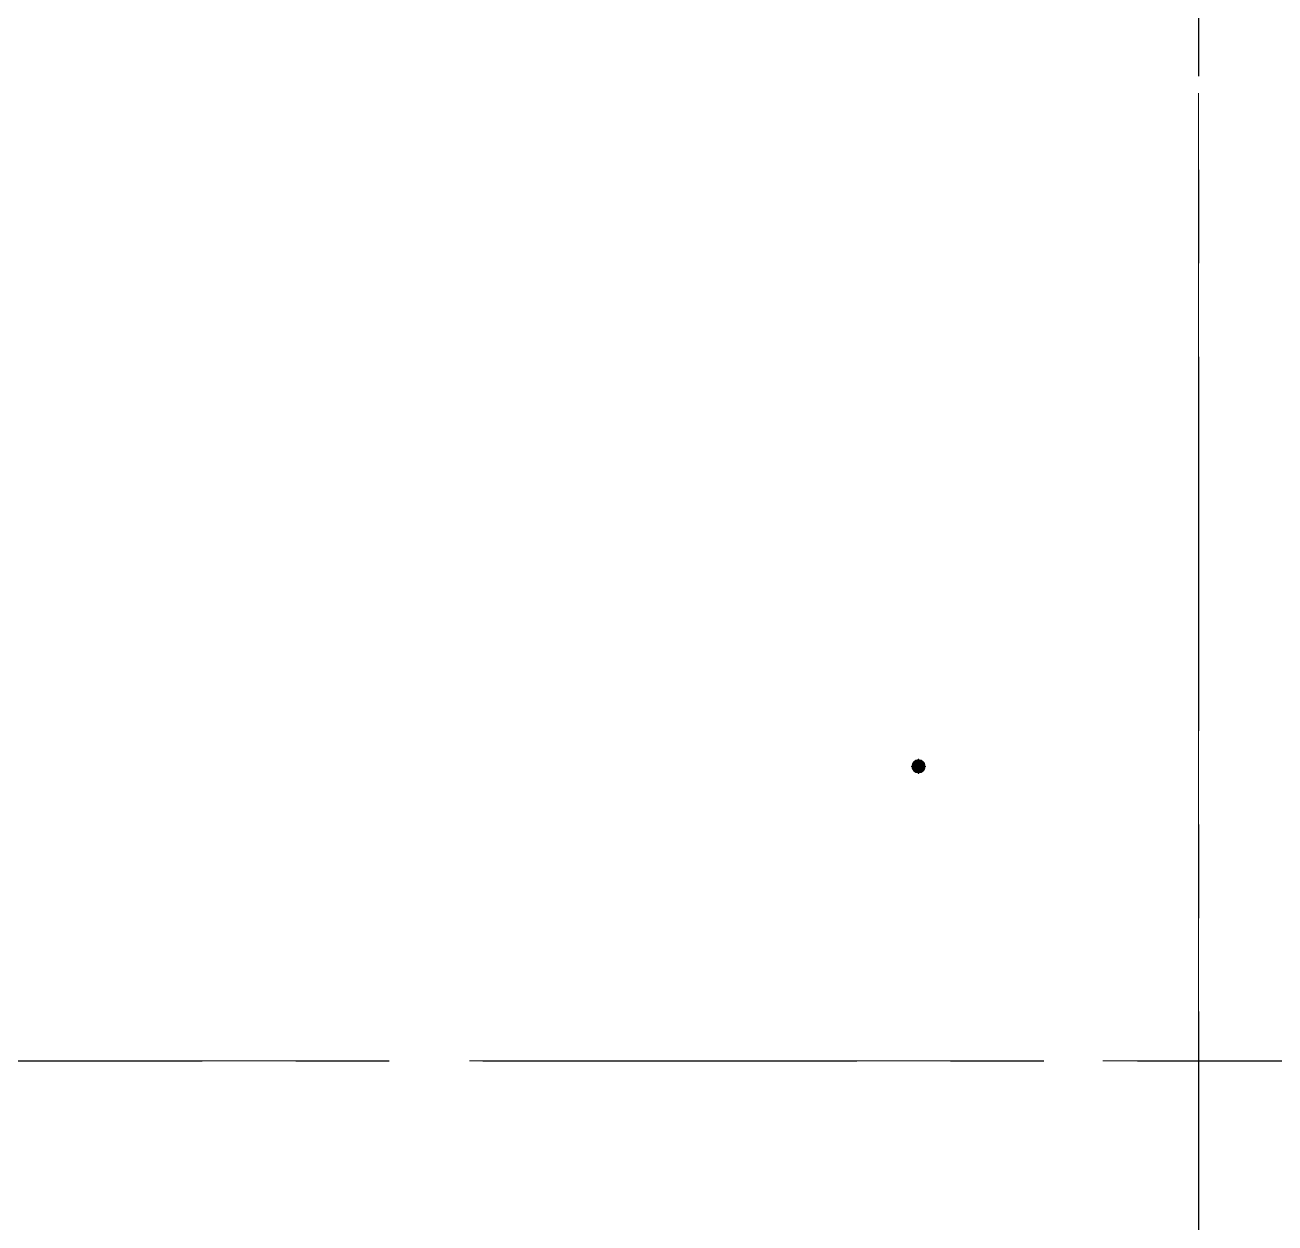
# Model space of a CAD drawing. Header units: millimetres. Extents: x -4000 to 187956, y -58990 to 162485.
# Drawn here: x 46516 to 50760, y 64900 to 68967 of the extents above; entities that cross this region are included whole.
import ezdxf

# ---------------------------------------------------------------- set-up
doc = ezdxf.new("R2010")
doc.units = ezdxf.units.MM
for name, pattern in [('Dash 1_16_', [317.5, 158.75, -158.75]), ('Grid Line', [2222.5, 1270, -317.5, 317.5, -317.5]), ('Grid Line 12_5mm', [2150, 1250, -300, 300, -300])]:
    doc.linetypes.add(name, pattern=pattern)
for name, color, linetype, lineweight in [('F-SPRN', 3, 'Continuous', 9), ('P-PIPE', 3, 'Continuous', 9), ('P-PIPE-CNTR', 3, 'Continuous', 9), ('S-GRID', 1, 'Continuous', 30)]:
    doc.layers.add(name, color=color, linetype=linetype, lineweight=lineweight)

# ---------------------------------------------------------------- blocks, each defined once
blk = doc.blocks.new('CMF2_NHAXUONG_A_rvt-1-FFS - TANG 1')
at = {"layer": 'S-GRID', "linetype": 'Grid Line 12_5mm', "lineweight": 9}
for p, q in [((50500, 161185.2), (50500, -16487.4)), ((-824.3, 65450), (183641.1, 65450))]:
    blk.add_line(p, q, dxfattribs=at)
blk = doc.blocks.new('Sprinkler_Up - DN20-V618-FFS - TANG 1')
at = {"layer": 'F-SPRN', "transparency": 33554534}
for points in [[(13.5, 0), (22.2, 0), (18, 13.1), (6.9, 21.2), (-6.9, 21.2), (-18, 13.1), (-22.2, 0), (-3.9, 0.7), (-2.3, 4), (-1.3, 4), (-0.6, 4), (0.6, 4), (1.5, 4), (1.7, 2.9), (4.6, 0)], [(0, -21.2), (6.9, -21.2), (18, -13.1), (22.2, 0), (3.9, -0.7), (1.7, -2.9), (1.2, -3.5), (0.6, -4), (-0.6, -4), (-1.2, -3.5), (-1.7, -2.9), (-4.6, 0), (-22.2, 0), (-18, -13.1), (-6.9, -21.2)], [(0, -16.7), (4.3, -16.1), (11.8, -11.8), (16.1, -4.3), (16.1, 4.3), (11.8, 11.8), (8.3, 14.4), (0, 16.7), (-4.3, 16.1), (-11.8, 11.8), (-16.1, 4), (-16.1, -4.3), (-11.8, -11.8), (-8.3, -14.4)], [(0, -15.6), (7.8, -13.5), (13.5, -7.8), (15.1, -4), (15.1, 4), (13.5, 7.8), (7.8, 13.5), (0, 15.6), (-7.8, 13.5), (-11, 11), (-15.1, 4), (-15.1, -4), (-11, -11), (-7.8, -13.5)], [(-10.9, -5.5), (-10.9, 5.4), (-14.5, 5.4), (-14.5, -5.5)], [(-7.7, -5.5), (-7.7, 5.4), (-10.9, 5.4), (-10.9, -5.5)], [(0, -5.5), (0, 5.4), (-7.7, 5.4), (-7.7, -5.5)], [(-5.7, 0), (5.7, 0), (2.9, 4.9), (-3.4, 4)], [(-2.9, -4.9), (2.9, -4.9), (5.7, 0), (-5.7, 0)], [(0, 0), (4.6, 0), (-0.7, 4), (-4.6, 0)], [(0, -4.6), (4.6, 0), (-4.6, 0)], [(0, -2.6), (1.3, 0), (-1.8, 0)], [(-1.3, 0), (1.8, 0), (0, 2.6)], [(7.7, -5.5), (7.7, 5.4), (0, 5.4), (0, -5.5)], [(10.9, -5.5), (10.9, 5.4), (7.7, 5.4), (7.7, -5.5)], [(14.5, -5.5), (14.5, 5.4), (10.9, 5.4), (10.9, -5.5)]]:
    blk.add_hatch(color=1, dxfattribs=at).paths.add_polyline_path(points)
at = {"layer": 'F-SPRN', "color": 1}
for p, q in [((-11.5, 5.4), (-14.5, 5.4)), ((-14.5, 5.4), (-11.3, 5.4)), ((-14.5, 5.4), (-14.5, 4)), ((-14.5, 3.3), (-14.5, 0)), ((-11.5, 5.4), (-11.5, 4)), ((-10.9, 1.9), (-10.9, 3.6)), ((-10.8, 5.4), (-8, 5.4)), ((-8.1, 5.4), (-10.8, 5.4)), ((-8.1, 5.4), (-8.1, 4)), ((-8.1, 2.5), (-8.1, 0.7)), ((-7.7, 4), (-7.7, 2.7)), ((-7.7, 4), (-7.7, 2.7)), ((-7.7, 2.1), (-7.7, 0.5)), ((-7.7, 2.1), (-7.7, 0.5)), ((-6.7, 5.4), (-4.7, 5.4)), ((-5.8, 3.8), (-5.8, 2.2)), ((-2.1, 0), (-2.1, 0)), ((-2.1, 0), (-2.1, -0.1)), ((0, 2.1), (-0.1, 2.1)), ((2.1, 0), (2.1, 0.1)), ((2.1, 0), (2.1, 0)), ((4.7, 5.4), (6.5, 5.4)), ((7.7, 5.4), (10.8, 5.4)), ((7.7, 5.2), (7.7, 2.7)), ((7.7, 5.2), (7.7, 2.7)), ((7.7, 2.3), (7.7, 0.5)), ((7.7, 2.3), (7.7, 0.5)), ((10.8, 5.4), (8.1, 5.4)), ((8.1, 5.4), (8.1, 4)), ((8.1, 2.5), (8.1, 0.4)), ((10.9, 5.4), (14.5, 5.4)), ((10.9, 3.6), (10.9, 0.2)), ((14.5, 5.4), (11.5, 5.4)), ((11.5, 5.4), (11.5, 4)), ((11.5, 3), (11.5, 0.2)), ((14.5, 5.4), (14.5, 4)), ((14.5, 3.7), (14.5, -5.5)), ((-14.5, -1.3), (-14.5, -3.7)), ((-11.1, -5.5), (-14.5, -5.5)), ((-14.5, -5.5), (-11.5, -5.5)), ((-10.9, -2.6), (-10.9, -1.3)), ((-10.8, -5.5), (-8.1, -5.5)), ((-7.8, -5.5), (-10.8, -5.5)), ((-8.1, -4.2), (-8.1, -5.5)), ((-7.7, -2.7), (-7.7, -4)), ((-7.7, -2.7), (-7.7, -4)), ((-7, -5.5), (-5.8, -5.5)), ((-4.8, -5.5), (-7, -5.5)), ((-5.8, -2.3), (-5.8, -3.8)), ((-2.1, -0.3), (-2, -0.4)), ((-2, -0.4), (-2, -0.5)), ((-2, -0.5), (-2, -0.6)), ((-2, -0.6), (-2, -0.7)), ((-2, -0.7), (-1.9, -0.7)), ((-1.9, -0.7), (-1.9, -0.8)), ((-1.9, -0.8), (-1.9, -0.9)), ((-1.9, -0.9), (-1.8, -1)), ((-1.8, -1), (-1.8, -1.1)), ((-1.8, -1), (-1.8, -1)), ((-1.8, -1.1), (-1.7, -1.2)), ((-1.7, -1.2), (-1.6, -1.3)), ((-1.7, -1.2), (-1.7, -1.2)), ((-1.6, -1.3), (-1.6, -1.4)), ((-1.6, -1.4), (-1.5, -1.4)), ((-1.5, -1.4), (-1.4, -1.5)), ((-1.4, -1.5), (-1.3, -1.6)), ((-1.4, -1.5), (-1.4, -1.5)), ((-1.3, -1.6), (-1.3, -1.7)), ((-1.3, -1.7), (-1.2, -1.7)), ((-1.2, -1.7), (-1.1, -1.7)), ((-1.1, -1.7), (-1.1, -1.8)), ((-1.1, -1.8), (-1, -1.8)), ((-1, -1.8), (-0.9, -1.9)), ((-0.9, -1.9), (-0.8, -1.9)), ((-0.8, -1.9), (-0.7, -2)), ((-0.8, -1.9), (-0.8, -1.9)), ((-0.7, -2), (-0.6, -2)), ((-0.6, -2), (-0.5, -2)), ((-0.5, -2), (-0.4, -2)), ((-0.4, -2), (-0.3, -2.1)), ((-0.4, -2), (-0.4, -2)), ((-0.3, -2.1), (-0.2, -2.1)), ((-0.2, -2.1), (-0.1, -2.1)), ((-0.1, -2.1), (0, -2.1)), ((0, -2.1), (0.1, -2.1)), ((0.1, -2.1), (0.2, -2.1)), ((0.1, -2.1), (0.1, -2.1)), ((0.2, -2.1), (0.3, -2.1)), ((0.3, -2.1), (0.4, -2)), ((0.4, -2), (0.5, -2)), ((0.5, -2), (0.6, -2)), ((0.6, -2), (0.7, -2)), ((0.6, -2), (0.6, -2)), ((0.7, -2), (0.8, -1.9)), ((0.8, -1.9), (0.9, -1.9)), ((0.9, -1.9), (1, -1.8)), ((0.9, -1.9), (0.9, -1.9)), ((1, -1.8), (1.1, -1.8)), ((1.1, -1.8), (1.2, -1.7)), ((1.2, -1.7), (1.3, -1.6)), ((1.2, -1.7), (1.2, -1.7)), ((1.3, -1.6), (1.4, -1.6)), ((1.4, -1.5), (1.5, -1.5)), ((1.4, -1.6), (1.4, -1.5)), ((1.5, -1.4), (1.6, -1.3)), ((1.5, -1.5), (1.5, -1.4)), ((1.6, -1.3), (1.7, -1.2)), ((1.6, -1.3), (1.6, -1.3)), ((1.7, -1.1), (1.8, -1.1)), ((1.7, -1.2), (1.7, -1.1)), ((1.8, -1), (1.9, -0.9)), ((1.8, -1.1), (1.8, -1)), ((1.9, -0.8), (2, -0.7)), ((1.9, -0.8), (1.9, -0.8)), ((1.9, -0.9), (1.9, -0.8)), ((2, -0.4), (2.1, -0.3)), ((2, -0.5), (2, -0.4)), ((2, -0.5), (2, -0.5)), ((2, -0.6), (2, -0.5)), ((2, -0.7), (2, -0.6)), ((2.1, -0.1), (2.1, 0)), ((2.1, -0.2), (2.1, -0.1)), ((2.1, -0.3), (2.1, -0.2)), ((7, -5.5), (4.8, -5.5)), ((5.8, -2.2), (5.8, -3.8)), ((5.8, -5.5), (7, -5.5)), ((7.7, -0.5), (7.7, -2.3)), ((7.7, -0.5), (7.7, -2.3)), ((7.7, -2.7), (7.7, -5.4)), ((7.7, -2.7), (7.7, -5.4)), ((10.8, -5.5), (7.7, -5.5)), ((8.1, -0.4), (8.1, -2.5)), ((8.1, -2.8), (8.1, -5.5)), ((8.1, -5.5), (10.8, -5.5)), ((10.9, -0.2), (10.9, -3.6)), ((14.5, -5.5), (10.9, -5.5)), ((11.5, -0.2), (11.5, -3)), ((11.5, -4), (11.5, -5.5)), ((11.5, -5.5), (14.5, -5.5))]:
    blk.add_line(p, q, dxfattribs=at)
at = {"layer": 'F-SPRN', "color": 1, "flags": 128}
for points in [[(-1.8, 1), (-1.9, 0.9), (-1.9, 0.8), (-1.9, 0.8), (-2, 0.7), (-2, 0.6), (-2, 0.5), (-2, 0.5), (-2, 0.4), (-2.1, 0.3), (-2.1, 0.2), (-2.1, 0.1), (-2.1, 0)], [(-1.4, 1.6), (-1.4, 1.5), (-1.5, 1.5), (-1.5, 1.4), (-1.6, 1.3), (-1.6, 1.3), (-1.7, 1.2), (-1.7, 1.1), (-1.8, 1.1), (-1.8, 1)], [(-0.6, 2), (-0.7, 2), (-0.8, 1.9), (-0.9, 1.9), (-0.9, 1.9), (-1, 1.8), (-1.1, 1.8), (-1.2, 1.7), (-1.2, 1.7), (-1.3, 1.6), (-1.4, 1.6)], [(-0.5, 2), (-0.6, 2), (-0.6, 2)], [(-0.2, 2.1), (-0.3, 2.1), (-0.4, 2), (-0.5, 2)], [(-0.1, 2.1), (-0.1, 2.1), (-0.2, 2.1)], [(0.4, 2), (0.3, 2.1), (0.2, 2.1), (0.1, 2.1), (0, 2.1)], [(0.8, 1.9), (0.8, 1.9), (0.7, 2), (0.6, 2), (0.5, 2), (0.4, 2), (0.4, 2)], [(1.6, 1.3), (1.6, 1.4), (1.5, 1.4), (1.4, 1.5), (1.4, 1.5), (1.3, 1.6), (1.3, 1.7), (1.2, 1.7), (1.1, 1.7), (1.1, 1.8), (1, 1.8), (0.9, 1.9), (0.8, 1.9)], [(2.1, 0.1), (2.1, 0.2), (2.1, 0.2), (2.1, 0.3), (2, 0.4), (2, 0.5), (2, 0.6), (2, 0.7), (1.9, 0.7), (1.9, 0.8), (1.9, 0.9), (1.8, 1), (1.8, 1), (1.8, 1.1), (1.7, 1.2), (1.7, 1.2), (1.6, 1.3)], [(-2.1, -0.1), (-2.1, -0.2), (-2.1, -0.2), (-2.1, -0.3)]]:
    blk.add_lwpolyline(points, dxfattribs=at)
at = {"layer": 'F-SPRN', "color": 1}
for radius, start, end in [(22.2, 360, 180), (21.9, 165.6773, 179.2615), (21.9, 144.7698, 164.8151), (21.9, 126.6942, 143.2701), (16.7, 167.6802, 180), (16.7, 167.6802, 180), (16.7, 165, 166.2392), (16.7, 165, 166.2392), (16.7, 155.3879, 164.9693), (16.7, 155.3879, 164.9693), (15.6, 166.4265, 180), (15.6, 166.4265, 180), (15.6, 150.9409, 165), (15.6, 159.6139, 165), (15.6, 165, 165.2993), (15.6, 165, 165.2993), (16.7, 136.7213, 149.931), (16.7, 136.7213, 149.931), (15.6, 150.9409, 156.3845), (15.6, 138.4214, 150), (15.6, 138.4214, 150), (21.9, 108.2621, 125.7507), (16.7, 121.4181, 130.5751), (16.7, 121.4181, 130.5751), (15.6, 120.5262, 133.2078), (15.6, 120.5262, 133.2078), (16.7, 106.5995, 120), (16.7, 106.5995, 120), (15.6, 114.4363, 119.9813), (15.6, 114.4363, 119.9813), (21.9, 99.348, 107.901), (4.63, 155.7832, 180), (4.63, 155.7832, 180), (16.7, 96.4143, 105), (16.7, 96.4143, 105), (5.71, 120, 131.9743), (4.63, 109.0192, 138.2703), (4.63, 109.0192, 138.2703), (21.9, 90.145, 98.8503), (15.6, 95.5762, 100.6843), (15.6, 95.5762, 100.6843), (2.56, 109.0192, 168.8278), (2.56, 109.0192, 168.8278), (2.04, 109.0192, 180), (4.63, 77.001, 102.999), (4.63, 90, 102.999), (16.7, 83.0684, 90), (16.7, 83.0684, 90), (4.63, 77.001, 90), (3.81, 57.0577, 90), (2.56, 14.5599, 90), (2.56, 14.5599, 90), (2.04, 10.4703, 90), (21.9, 72.5583, 89.4624), (15.6, 75.573, 80.5892), (15.6, 75.573, 80.5892), (4.63, 17.9592, 54.3832), (4.63, 17.9592, 54.3832), (3.81, 16.1605, 43.8358), (5.71, 48.0257, 60), (15.6, 67.5614, 74.5481), (15.6, 67.5614, 74.5481), (16.7, 60, 75), (16.7, 60, 75), (15.6, 60.0187, 65.5637), (15.6, 60.0187, 65.5637), (21.9, 54.2493, 71.7379), (15.6, 46.7922, 60), (15.6, 46.7922, 60), (16.7, 49.4249, 58.5819), (16.7, 49.4249, 58.5819), (15.6, 30, 41.5786), (15.6, 30, 41.5786), (16.7, 30, 43.2787), (16.7, 30, 43.2787), (21.9, 36.7299, 53.3058), (15.6, 23.6155, 29.5646), (15.6, 15, 29.5646), (15.6, 14.7007, 20.3861), (15.6, 14.7007, 15), (16.7, 15, 24.6121), (16.7, 15, 24.6121), (15.6, 360, 13.6618), (15.6, 0, 13.6618), (16.7, 13.7608, 15), (16.7, 13.7608, 15), (16.7, 360, 12.3198), (16.7, 0, 12.3198), (21.9, 15.1849, 35.2302), (21.9, 0.7385, 14.3227), (22.2, 180, 360), (21.9, 180.7385, 194.3227), (21.9, 195.1849, 215.2302), (21.9, 216.7299, 233.3058), (16.7, 180, 192.3198), (16.7, 180, 192.3198), (16.7, 195.0307, 204.6121), (16.7, 195.0307, 204.6121), (15.6, 181.9082, 193.6618), (15.6, 181.9082, 193.6618), (15.6, 197.3339, 209.5646), (15.6, 197.3339, 209.5646), (16.7, 210.069, 223.2787), (16.7, 210.069, 223.2787), (15.6, 212.5472, 221.5786), (15.6, 212.5472, 221.5786), (21.9, 234.2493, 251.7379), (16.7, 229.4249, 238.5819), (16.7, 229.4249, 238.5819), (15.6, 233.795, 240), (15.6, 233.795, 240), (16.7, 240, 255), (16.7, 240, 255), (15.6, 240.0187, 254.5481), (15.6, 240.0187, 254.5481), (21.9, 252.5583, 269.4624), (4.63, 197.9592, 0), (4.63, 197.9592, 360), (15.6, 255, 267.64), (15.6, 255, 267.64), (3.81, 196.1605, 360), (2.56, 191.1677, 270), (2.56, 191.1677, 270), (2.04, 190.4703, 270), (16.7, 263.0684, 270), (16.7, 263.0684, 270), (2.04, 270, 0), (2.56, 270, 0), (2.56, 270, 360), (21.9, 270.145, 278.8503), (15.6, 275.5762, 280.6843), (15.6, 275.5762, 280.6843), (16.7, 276.4143, 285), (16.7, 276.4143, 285), (21.9, 279.348, 287.901), (16.7, 286.5995, 300), (16.7, 286.5995, 300), (15.6, 294.4363, 299.9813), (15.6, 294.4363, 299.9813), (21.9, 288.2621, 305.7507), (15.6, 300, 313.2078), (15.6, 300, 313.2078), (16.7, 301.4181, 310.5751), (16.7, 301.4181, 310.5751), (15.6, 318.4214, 330), (15.6, 318.4214, 330), (16.7, 316.7213, 330), (16.7, 316.7213, 330), (21.9, 306.6942, 323.2701), (15.6, 330.4354, 345), (15.6, 330.4354, 336.3845), (15.6, 339.6139, 345), (15.6, 346.3382, 360), (15.6, 346.3382, 360), (16.7, 335.3879, 345), (16.7, 335.3879, 345), (16.7, 347.6802, 360), (16.7, 347.6802, 360), (21.9, 324.7698, 344.8151), (21.9, 345.6773, 359.2615)]:
    blk.add_arc((0, 0), radius, start, end, dxfattribs=at)
blk = doc.blocks.new('Steel_Transition_Threaded_HoaPhat - Standard-V956-FFS - TANG 1')
at = {"layer": 'P-PIPE', "lineweight": 13, "transparency": 33554534}
h = blk.add_hatch(color=1, dxfattribs=at)
h.paths.add_polyline_path([(49550, 66427.6), (49555.8, 66428.4), (49561.3, 66430.6), (49565.9, 66434.2), (49569.5, 66438.8), (49571.7, 66444.3), (49572, 66454), (49571.7, 66455.9), (49569.5, 66461.3), (49565.9, 66466), (49561.3, 66469.6), (49555.8, 66471.8), (49550, 66472.6), (49544.2, 66471.8), (49538.8, 66469.6), (49534.1, 66466), (49530.5, 66461.3), (49528, 66454), (49527.5, 66450.1), (49528.3, 66444.3), (49530.5, 66438.8), (49534.1, 66434.2), (49538.8, 66430.6), (49544.2, 66428.4)])
h.paths.add_polyline_path([(49550, 66430), (49544.8, 66430.7), (49540, 66432.7), (49535.8, 66435.9), (49532.6, 66440), (49530.6, 66444.9), (49530.4, 66454), (49530.6, 66455.3), (49532.6, 66460.1), (49535.8, 66464.3), (49540, 66467.5), (49544.8, 66469.5), (49550, 66470.2), (49555.2, 66469.5), (49560.1, 66467.5), (49564.2, 66464.3), (49567.4, 66460.1), (49569.6, 66454), (49570.1, 66450.1), (49569.4, 66444.9), (49567.4, 66440), (49564.2, 66435.9), (49560.1, 66432.7), (49555.2, 66430.7)])
for points in [[(49570.1, 66450.1), (49569.4, 66455.3), (49567.4, 66460.1), (49564.2, 66464.3), (49560.1, 66467.5), (49555.2, 66469.5), (49550, 66470.2), (49544.8, 66469.5), (49540, 66467.5), (49535.8, 66464.3), (49532.6, 66460.1), (49530.4, 66454), (49529.9, 66450.1), (49533.6, 66450.1), (49535.8, 66458.3), (49541.8, 66464.3), (49550, 66466.5), (49558.2, 66464.3), (49564.2, 66458.3), (49566.4, 66450.1)], [(49550, 66431.6), (49554.8, 66432.2), (49559.3, 66434.1), (49563.1, 66437), (49566, 66440.8), (49567.9, 66445.3), (49568, 66454), (49567.9, 66454.9), (49566, 66459.3), (49563.1, 66463.2), (49559.3, 66466.1), (49554.8, 66468), (49550, 66468.6), (49545.2, 66468), (49540.8, 66466.1), (49536.9, 66463.2), (49534, 66459.3), (49532, 66454), (49531.5, 66450.1), (49532.1, 66445.3), (49534, 66440.8), (49536.9, 66437), (49540.8, 66434.1), (49545.2, 66432.2)], [(49550, 66430), (49555.2, 66430.7), (49560.1, 66432.7), (49564.2, 66435.9), (49567.4, 66440), (49569.4, 66444.9), (49570.1, 66450.1), (49566.4, 66450.1), (49564.2, 66441.9), (49558.2, 66435.9), (49550, 66433.7), (49541.8, 66435.9), (49535.8, 66441.9), (49533.6, 66450.1), (49529.9, 66450.1), (49530.6, 66444.9), (49532.6, 66440), (49535.8, 66435.9), (49540, 66432.7), (49544.8, 66430.7)]]:
    blk.add_hatch(color=1, dxfattribs=at).paths.add_polyline_path(points)
at = {"layer": 'P-PIPE', "color": 20, "lineweight": 13}
for radius, start, end in [(22.5, 0, 180), (22.5, 0, 180), (20.1, 150, 162.7449), (20.1, 128.8856, 148.1553), (18.5, 136.4297, 150), (18.5, 136.4297, 150), (16.4, 141.9681, 150), (18.5, 123.4976, 133.2041), (18.5, 123.4976, 133.2041), (20.1, 109.6859, 125.0043), (16.4, 121.0738, 126.4537), (18.5, 106.819, 120), (18.5, 106.819, 120), (16.4, 113.4045, 120), (16.4, 107.4657, 111.9681), (20.1, 100.9975, 105), (18.5, 91.4353, 103.2046), (18.5, 91.4353, 103.2046), (16.4, 96.2132, 104.6042), (20.1, 90.5246, 98.5089), (18.5, 78.0986, 90), (18.5, 78.0986, 90), (20.1, 75.0607, 87.9279), (16.4, 66.9681, 75), (18.5, 60, 75), (18.5, 60, 75), (20.1, 54.9957, 75), (18.5, 46.7959, 56.5024), (18.5, 46.7959, 56.5024), (20.1, 31.8447, 51.1144), (16.4, 30, 38.0319), (18.5, 30, 43.5703), (18.5, 30, 43.5703), (20.1, 17.2551, 30), (22.5, 180, 0), (22.5, 180, 0), (20.1, 168.5883, 180), (20.1, 180, 193.9501), (20.1, 197.2551, 210), (18.5, 167.6014, 180), (18.5, 167.6014, 180), (18.5, 180, 193.4061), (18.5, 180, 193.4061), (18.5, 165, 167.6014), (18.5, 165, 167.6014), (18.5, 157.6232, 165), (18.5, 157.6232, 165), (18.5, 195, 202.3768), (18.5, 195, 202.3768), (20.1, 211.8447, 231.1144), (16.4, 180.8106, 191.4533), (16.4, 168.5467, 175.1607), (18.5, 210, 223.5703), (18.5, 210, 223.5703), (16.4, 165, 166.0137), (16.4, 158.0319, 163.506), (16.4, 210.6635, 218.0319), (18.5, 226.7959, 236.5024), (18.5, 226.7959, 236.5024), (20.1, 234.9957, 255), (16.4, 230.4733, 236.6389), (18.5, 240, 255), (18.5, 240, 255), (16.4, 240, 246.5955), (16.4, 246.9681, 255), (20.1, 255.0607, 267.9279), (18.5, 258.0986, 270), (18.5, 258.0986, 270), (16.4, 264.1652, 268.506), (20.1, 270.5246, 278.5089), (18.5, 271.4353, 283.2046), (18.5, 271.4353, 283.2046), (16.4, 276.4537, 283.9063), (20.1, 280.9975, 285), (16.4, 287.4657, 291.9681), (18.5, 286.819, 300), (18.5, 286.819, 300), (16.4, 293.4045, 300), (20.1, 289.6859, 305.0043), (18.5, 303.4976, 313.2041), (18.5, 303.4976, 313.2041), (20.1, 308.8856, 328.1553), (18.5, 316.4297, 330), (18.5, 316.4297, 330), (16.4, 338.0319, 342.8691), (16.4, 13.9863, 15), (16.4, 0, 8.0319), (16.4, 351.9681, 0), (18.5, 15, 22.3768), (18.5, 15, 22.3768), (18.5, 337.6232, 345), (18.5, 337.6232, 345), (20.1, 330, 342.7449), (18.5, 12.3986, 15), (18.5, 12.3986, 15), (18.5, 346.5939, 0), (18.5, 346.5939, 0), (18.5, 0, 12.3986), (18.5, 0, 12.3986), (20.1, 346.0499, 0), (20.1, 0, 11.4117)]:
    blk.add_arc((49550, 66450.1), radius, start, end, dxfattribs=at)

msp = doc.modelspace()

# ---------------------------------------------------------------- block references
at = {"lineweight": 5}
msp.add_blockref('CMF2_NHAXUONG_A_rvt-1-FFS - TANG 1', (0, 0), dxfattribs=at)

# ---------------------------------------------------------------- next in the draw order: hatches: boundary and pattern name
at = {"layer": 'P-PIPE', "transparency": 33554534}
for points in [[(49541.7, 66435.6), (49542.8, 66437.6), (49541.7, 66441.7), (49542.8, 66445.9), (49545.8, 66449), (49557.2, 66454.3), (49558.4, 66458.4), (49557.2, 66462.6), (49555.9, 66464.3), (49550, 66466.8), (49541.7, 66464.6), (49535.5, 66458.4), (49533.3, 66450.1), (49535.5, 66441.7), (49538.2, 66438.3)], [(49550, 66433.4), (49558.4, 66435.6), (49561.8, 66438.3), (49566.1, 66445.8), (49566.1, 66454.4), (49561.8, 66461.9), (49558.4, 66464.6), (49550, 66466.8), (49545.7, 66466.2), (49538.2, 66461.9), (49533.9, 66454), (49533.9, 66445.8), (49538.2, 66438.3), (49541.7, 66435.6)]]:
    msp.add_hatch(color=1, dxfattribs=at).paths.add_polyline_path(points)

# ---------------------------------------------------------------- next in the draw order: linework, layer by layer
at = {"layer": 'P-PIPE', "color": 1}
for centre, radius, start, end in [((49550, 66450.1), 16.7, 140.6908, 147.6969), ((49550, 66458.4), 8.35, 69.0027, 79.2369), ((49550, 66458.4), 8.35, 46.6998, 60.5692), ((49550, 66458.4), 8.35, 20.1285, 29.0413), ((49550, 66458.4), 8.35, 8.0385, 17.9918), ((49550, 66450.1), 16.7, 46.0317, 51.8726), ((49550, 66450.1), 16.7, 32.3031, 45.2846), ((49550, 66450.1), 16.7, 25.0364, 31.0974), ((49550, 66450.1), 16.7, 170.1108, 177.203), ((49550, 66450.1), 16.7, 182.797, 189.8892), ((49550, 66450.1), 16.7, 190.2154, 195.2487), ((49550, 66450.1), 16.7, 157.579, 163.5812), ((49550, 66450.1), 16.7, 231.8726, 237.203), ((49550, 66441.7), 8.35, 172.0327, 181.5407), ((49550, 66441.7), 8.35, 199.9004, 209.0413), ((49550, 66441.7), 8.35, 131.0366, 150), ((49550, 66450.1), 16.7, 246.8976, 251.0986), ((49550, 66441.7), 8.35, 226.6998, 240.5692), ((49550, 66441.7), 8.35, 115.6806, 125.5287), ((49550, 66450.1), 16.7, 254.7154, 259.6727), ((49550, 66441.7), 8.35, 100.6842, 114.0387), ((49550, 66441.7), 8.35, 249.0027, 259.2369), ((49550, 66441.7), 8.35, 90, 100.6842), ((49550, 66450.1), 16.7, 266.0042, 273.5288), ((49550, 66458.4), 8.35, 270, 280.6842), ((49550, 66450.1), 16.7, 284.6882, 289.3082), ((49550, 66458.4), 8.35, 316.3183, 330), ((49550, 66450.1), 16.7, 308.1274, 313.9683), ((49550, 66450.1), 16.7, 314.7154, 320.6908), ((49550, 66450.1), 16.7, 328.9026, 336.686), ((49550, 66450.1), 16.7, 16.9375, 22.421), ((49550, 66450.1), 16.7, 4.3093, 9.8892), ((49550, 66450.1), 16.7, 350.1108, 355.6907)]:
    msp.add_arc(centre, radius, start, end, dxfattribs=at)
at = {"layer": 'P-PIPE-CNTR', "color": 1, "linetype": 'Dash 1_16_'}
for p, q in [((49550, 66472.6), (49550, 66475.1)), ((49550, 66471.2), (49550, 66472.6)), ((49550, 66468.6), (49550, 66470.2)), ((49550, 66466.8), (49550, 66468.6)), ((49550, 66463.6), (49550, 66465.2)), ((49550, 66459.8), (49550, 66462.6)), ((49550, 66455.5), (49550, 66459.1)), ((49525, 66450.1), (49527.5, 66450.1)), ((49527.8, 66450.1), (49531.5, 66450.1)), ((49536.5, 66450.1), (49542.3, 66450.1)), ((49545.4, 66450.1), (49547.6, 66450.1)), ((49548.7, 66450.1), (49550, 66450.1)), ((49550, 66452.6), (49550, 66454)), ((49550, 66450.1), (49550, 66452.1)), ((49550, 66448), (49550, 66450.1)), ((49550, 66450.1), (49551.3, 66450.1)), ((49550, 66445.9), (49550, 66447.5)), ((49550, 66441.1), (49550, 66444.6)), ((49550, 66438.1), (49550, 66440.4)), ((49550, 66435), (49550, 66436.5)), ((49550, 66431.6), (49550, 66433.4)), ((49550, 66430), (49550, 66431.6)), ((49550, 66427.6), (49550, 66428.9)), ((49550, 66425.1), (49550, 66427.6)), ((49551.8, 66450.1), (49554.6, 66450.1)), ((49555.7, 66450.1), (49563.5, 66450.1)), ((49566.4, 66450.1), (49567.9, 66450.1)), ((49568.5, 66450.1), (49572.2, 66450.1)), ((49572.5, 66450.1), (49575, 66450.1))]:
    msp.add_line(p, q, dxfattribs=at)
at = {"layer": 'S-GRID', "linetype": 'Grid Line'}
for p, q in [((50500, 161185.2), (50500, -16487.4)), ((-824.3, 65450), (183641.1, 65450))]:
    msp.add_line(p, q, dxfattribs=at)

# ---------------------------------------------------------------- next in the draw order: block references
at = {"layer": 'F-SPRN', "color": 1}
msp.add_blockref('Sprinkler_Up - DN20-V618-FFS - TANG 1', (49550, 66450.1), dxfattribs=at)
at = {"layer": 'P-PIPE', "color": 20, "lineweight": 13}
msp.add_blockref('Steel_Transition_Threaded_HoaPhat - Standard-V956-FFS - TANG 1', (0, 0), dxfattribs=at)

doc.saveas('drawing.dxf')
